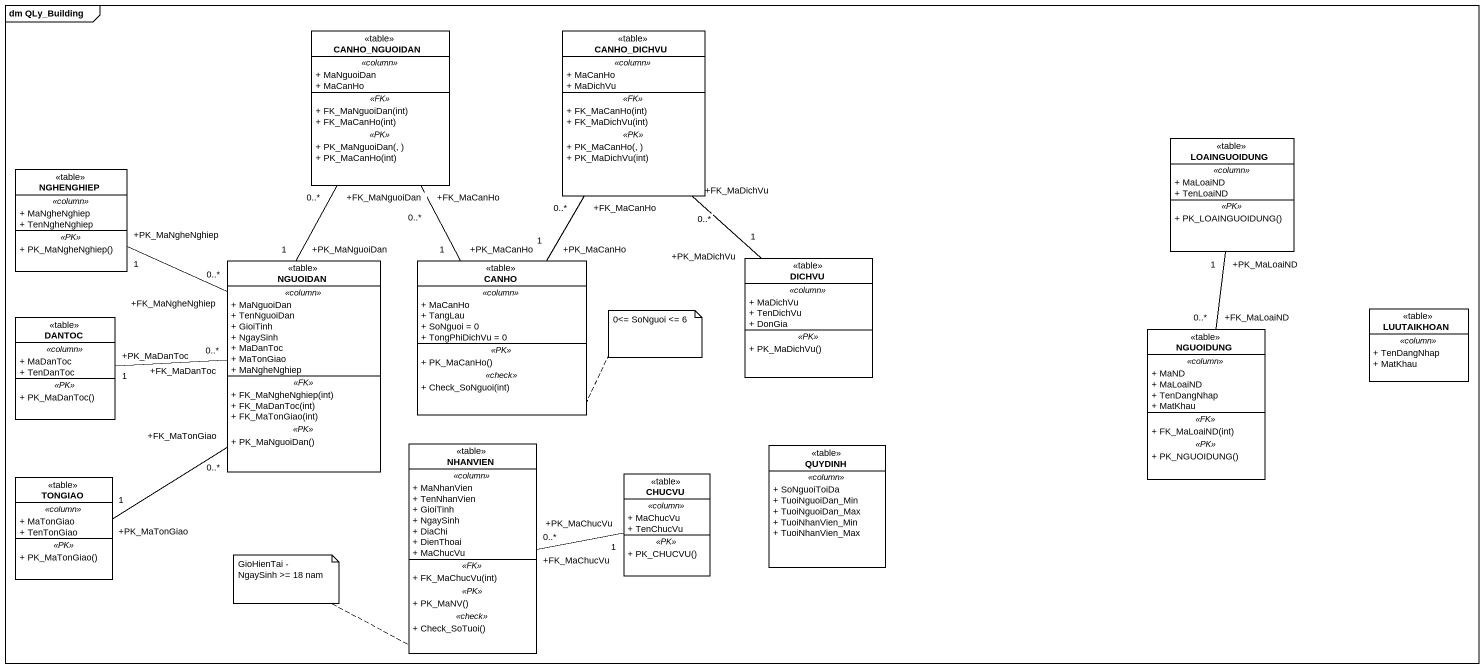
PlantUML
@startuml
mainframe dm QLy_Building
hide circle
hide empty members
skinparam classAttributeIconSize 0
class CANHO_NGUOIDAN <<table>> {
  .. <<column>> ..
  + MaNguoiDan
  + MaCanHo
  .. <<FK>> ..
  + FK_MaNguoiDan(int)
  + FK_MaCanHo(int)
  .. <<PK>> ..
  + PK_MaNguoiDan(, )
  + PK_MaCanHo(int)
}
class CANHO_DICHVU <<table>> {
  .. <<column>> ..
  + MaCanHo
  + MaDichVu
  .. <<FK>> ..
  + FK_MaCanHo(int)
  + FK_MaDichVu(int)
  .. <<PK>> ..
  + PK_MaCanHo(, )
  + PK_MaDichVu(int)
}
class LOAINGUOIDUNG <<table>> {
  .. <<column>> ..
  + MaLoaiND
  + TenLoaiND
  .. <<PK>> ..
  + PK_LOAINGUOIDUNG()
}
class NGHENGHIEP <<table>> {
  .. <<column>> ..
  + MaNgheNghiep
  + TenNgheNghiep
  .. <<PK>> ..
  + PK_MaNgheNghiep()
}
class NGUOIDAN <<table>> {
  .. <<column>> ..
  + MaNguoiDan
  + TenNguoiDan
  + GioiTinh
  + NgaySinh
  + MaDanToc
  + MaTonGiao
  + MaNgheNghiep
  .. <<FK>> ..
  + FK_MaNgheNghiep(int)
  + FK_MaDanToc(int)
  + FK_MaTonGiao(int)
  .. <<PK>> ..
  + PK_MaNguoiDan()
}
class CANHO <<table>> {
  .. <<column>> ..
  + MaCanHo
  + TangLau
  + SoNguoi = 0
  + TongPhiDichVu = 0
  .. <<PK>> ..
  + PK_MaCanHo()
  .. <<check>> ..
  + Check_SoNguoi(int)
}
class DICHVU <<table>> {
  .. <<column>> ..
  + MaDichVu
  + TenDichVu
  + DonGia
  .. <<PK>> ..
  + PK_MaDichVu()
}
class LUUTAIKHOAN <<table>> {
  .. <<column>> ..
  + TenDangNhap
  + MatKhau
}
class DANTOC <<table>> {
  .. <<column>> ..
  + MaDanToc
  + TenDanToc
  .. <<PK>> ..
  + PK_MaDanToc()
}
class NGUOIDUNG <<table>> {
  .. <<column>> ..
  + MaND
  + MaLoaiND
  + TenDangNhap
  + MatKhau
  .. <<FK>> ..
  + FK_MaLoaiND(int)
  .. <<PK>> ..
  + PK_NGUOIDUNG()
}
class NHANVIEN <<table>> {
  .. <<column>> ..
  + MaNhanVien
  + TenNhanVien
  + GioiTinh
  + NgaySinh
  + DiaChi
  + DienThoai
  + MaChucVu
  .. <<FK>> ..
  + FK_MaChucVu(int)
  .. <<PK>> ..
  + PK_MaNV()
  .. <<check>> ..
  + Check_SoTuoi()
}
class QUYDINH <<table>> {
  .. <<column>> ..
  + SoNguoiToiDa
  + TuoiNguoiDan_Min
  + TuoiNguoiDan_Max
  + TuoiNhanVien_Min
  + TuoiNhanVien_Max
}
class TONGIAO <<table>> {
  .. <<column>> ..
  + MaTonGiao
  + TenTonGiao
  .. <<PK>> ..
  + PK_MaTonGiao()
}
class CHUCVU <<table>> {
  .. <<column>> ..
  + MaChucVu
  + TenChucVu
  .. <<PK>> ..
  + PK_CHUCVU()
}
LOAINGUOIDUNG "+PK_MaLoaiND\n1" -- "+FK_MaLoaiND\n0..*" NGUOIDUNG
NGHENGHIEP "+PK_MaNgheNghiep\n1" -- "+FK_MaNgheNghiep\n0..*" NGUOIDAN
NGUOIDAN "+PK_MaNguoiDan\n1" -up- "+FK_MaNguoiDan\n0..*" CANHO_NGUOIDAN
CANHO "+PK_MaCanHo\n1" -up- "+FK_MaCanHo\n0..*" CANHO_NGUOIDAN
CANHO "+PK_MaCanHo\n1" -up- "+FK_MaCanHo\n0..*" CANHO_DICHVU
DICHVU "+PK_MaDichVu\n1" -up- "+FK_MaDichVu\n0..*" CANHO_DICHVU
DANTOC "+PK_MaDanToc\n1" -right- "+FK_MaDanToc\n0..*" NGUOIDAN
TONGIAO "+PK_MaTonGiao\n1" -up- "+FK_MaTonGiao\n0..*" NGUOIDAN
CHUCVU "+PK_MaChucVu\n1" -left- "+FK_MaChucVu\n0..*" NHANVIEN
note right of CANHO : 0<= SoNguoi <= 6
note left of NHANVIEN : GioHienTai - NgaySinh >= 18 nam
@enduml
